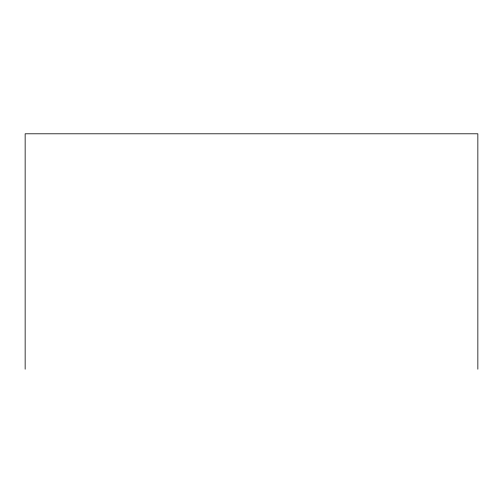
<?xml version="1.0" encoding="UTF-8"?>
<svg xmlns="http://www.w3.org/2000/svg" width="503" height="503" viewBox="0 0 503 503"><rect width="100%" height="100%" fill="white"/><g stroke="black" fill="none" stroke-linecap="round" stroke-linejoin="round"><path stroke-width="0.75" d="M477.85 369.202L477.85 133.798L25.15 133.798L25.15 369.202"/></g></svg>
